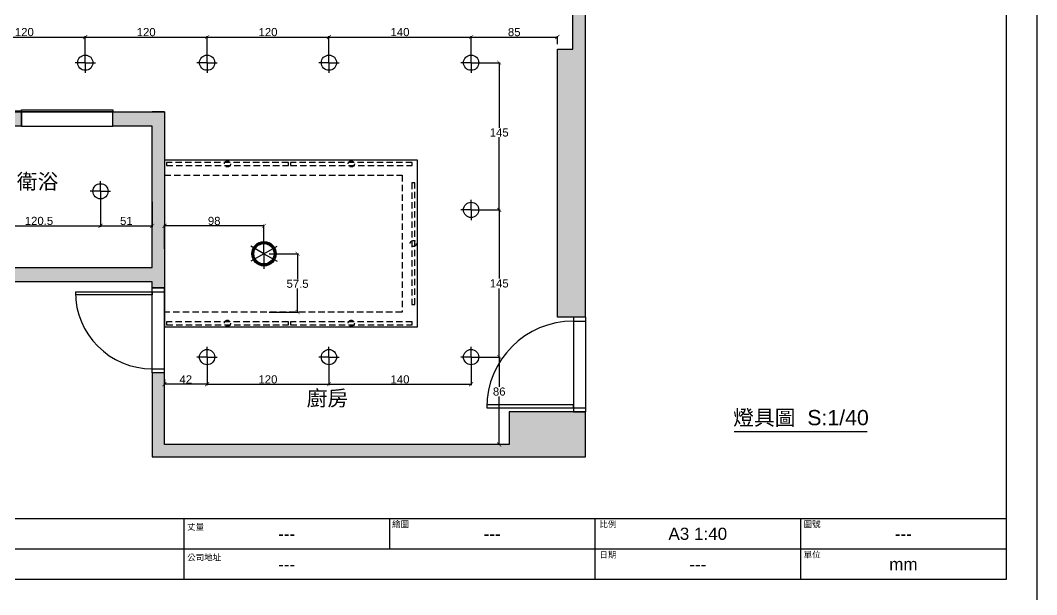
# Model space of a CAD drawing. Header units: millimetres. Extents: x -2628 to 3435, y -3699 to 2704.
# Drawn here: x 2377 to 3378, y -2496 to -1930 of the extents above; entities that cross this region are included whole.
import ezdxf
from ezdxf.enums import TextEntityAlignment as Align

# ---------------------------------------------------------------- set-up
doc = ezdxf.new("R2010")
doc.units = ezdxf.units.MM
doc.header["$PDMODE"] = 35
doc.linetypes.add('HIDDEN', pattern=[9.525, 6.35, -3.175])
for name, color, linetype in [('03-結構牆', 253, 'Continuous'), ('04-門線', 94, 'Continuous'), ('08-文字', 7, 'Continuous'), ('10-標註', 140, 'Continuous'), ('11-填充', 8, 'Continuous'), ('12-天花板', 120, 'Continuous'), ('14-燈具', 40, 'Continuous'), ('圖框', 255, 'Continuous')]:
    doc.layers.add(name, color=color, linetype=linetype)
doc.layers.add('不出圖', color=235, linetype='Continuous', plot=False)
doc.styles.get("Standard").update_dxf_attribs({"font": 'arial.ttf'})
doc.dimstyles.new('ISO-40', dxfattribs={"dimscale": 0, "dimtxt": 8, "dimasz": 4, "dimexe": 1, "dimexo": 5, "dimgap": 0.68, "dimtad": 1, "dimtih": 1, "dimtoh": 1, "dimdec": 1, "dimrnd": 0.5, "dimdsep": 46, "dimtxsty": 'Standard', "dimblk": 'ARCHTICK', "dimcen": 2.5, "dimadec": 0, "dimazin": 0, "dimtfac": 1, "dimtdec": 1, "dimtmove": 1, "dimatfit": 3, "dimldrblk": 'ARCHTICK', "dimfxl": 15, "dimarcsym": 0})

# ---------------------------------------------------------------- blocks, each defined once
blk = doc.blocks.new('門83')
at = {"layer": '04-門線'}
for p, q in [((-12, 0), (0, 0)), ((-12, -83.8), (-12, 0)), ((-12, -4), (0, -4)), ((0, -83.8), (0, 0)), ((-12, -79.8), (0, -79.8)), ((0, -83.8), (-12, -83.8))]:
    blk.add_line(p, q, dxfattribs=at)
blk.add_lwpolyline([(-87.8, -4), (-12, -4), (-12, -7), (-87.7, -7)], dxfattribs=at)
blk.add_arc((-12, -4), 75.8, 180, 270, dxfattribs=at)
blk = doc.blocks.new('門93')
at = {"layer": '04-門線'}
for p, q in [((0, 0), (-12, 0)), ((-12, 0), (-12, -93.3)), ((0, 0), (0, -93.3)), ((-12, -4), (0, -4)), ((-12, -89.3), (0, -89.3)), ((-12, -93.3), (0, -93.3))]:
    blk.add_line(p, q, dxfattribs=at)
blk.add_lwpolyline([(-97.3, -89.3), (-12, -89.3), (-12, -86.3), (-97.2, -86.3)], dxfattribs=at)
blk.add_arc((-12, -89.3), 85.3, 90, 180, dxfattribs=at)
blk = doc.blocks.new('*U57')
at = {"layer": '14-燈具'}
blk.add_line((0, -5), (0, 5), dxfattribs=at)
blk = doc.blocks.new('*U58')
at = {"layer": '14-燈具', "color": 0, "linetype": 'ByBlock', "lineweight": -2, "transparency": 16777216}
blk.add_blockref('*U57', (3428.2, 265.7), dxfattribs=at)
for p, rotation in [((3423.2, 260.7), 90), ((3428.2, 255.7), 180), ((3433.2, 260.7), 270)]:
    blk.add_blockref('*U57', p, dxfattribs=dict(at, rotation=rotation))
blk = doc.blocks.new('燈_崁燈直徑15')
at = {"layer": '14-燈具'}
blk.add_circle((0, 0), 7.5, dxfattribs=at)
blk.add_blockref('*U58', (-3428.2, -260.7), dxfattribs=at)
blk = doc.blocks.new('*U84')
at = {"layer": '14-燈具'}
blk.add_line((0, -7.5), (0, 7.5), dxfattribs=at)
blk = doc.blocks.new('*U85')
at = {"layer": '14-燈具', "color": 0, "linetype": 'ByBlock', "lineweight": -2, "transparency": 16777216}
blk.add_blockref('*U84', (3961, 134.4), dxfattribs=at)
for p, rotation in [((3954.5, 130.7), 59.99999999999999), ((3967.5, 130.7), 299.9999999999999), ((3954.5, 123.2), 120), ((3961, 119.4), 180), ((3967.5, 123.2), 240)]:
    blk.add_blockref('*U84', p, dxfattribs=dict(at, rotation=rotation))
blk = doc.blocks.new('吊燈')
at = {"layer": '14-燈具'}
for radius in [12, 11, 10]:
    blk.add_circle((0, 0), radius, dxfattribs=at)
blk.add_blockref('*U85', (-3961, -126.9), dxfattribs=at)
blk = doc.blocks.new('燈_t5燈管4尺')
at = {"layer": '14-燈具', "linetype": 'HIDDEN'}
blk.add_lwpolyline([(-60, -1.5), (60, -1.5), (60, 1.5), (-60, 1.5)], close=True, dxfattribs=at)
blk.add_circle((0, 0), 3, dxfattribs=at)
blk = doc.blocks.new('_ArchTick')
at = {"color": 0, "linetype": 'ByBlock', "const_width": 0.15}
blk.add_lwpolyline([(-0.5, -0.5), (0.5, 0.5)], dxfattribs=at)
blk = doc.blocks.new('*D323')
at = {"layer": '10-標註', "color": 0, "lineweight": -2, "transparency": 16777216}
for p, q in [((2335.3, -2103.6), (2335.3, -2133.6)), ((2456, -2103.6), (2456, -2133.6)), ((2335.3, -2132.6), (2456, -2132.6))]:
    blk.add_line(p, q, dxfattribs=at)
at = {"layer": 'Defpoints', "color": 0, "transparency": 16777216}
for p in [(2335.3, -2098.6), (2456, -2098.6), (2456, -2132.6)]:
    blk.add_point(p, dxfattribs=at)
at = {"layer": '10-標註', "color": 0, "lineweight": -2, "transparency": 16777216, "xscale": 4, "yscale": 4, "zscale": 4, "rotation": 180}
blk.add_blockref('_ArchTick', (2335.3, -2132.6), dxfattribs=at)
at = {"layer": '10-標註', "color": 0, "lineweight": -2, "transparency": 16777216, "xscale": 4, "yscale": 4, "zscale": 4}
blk.add_blockref('_ArchTick', (2456, -2132.6), dxfattribs=at)
at = {"layer": '10-標註', "color": 0, "transparency": 16777216, "insert": (2395.4, -2127.8), "char_height": 8, "attachment_point": 5}
blk.add_mtext('120.5', dxfattribs=at)
blk = doc.blocks.new('*D327')
at = {"layer": '10-標註', "color": 0, "lineweight": -2, "transparency": 16777216}
for p, q in [((2441, -1966.9), (2441, -1945.6)), ((2441, -1946.6), (2561, -1946.6)), ((2561, -1966.9), (2561, -1945.6))]:
    blk.add_line(p, q, dxfattribs=at)
at = {"layer": 'Defpoints', "color": 0, "transparency": 16777216}
for p in [(2561, -1946.6), (2441, -1971.9), (2561, -1971.9)]:
    blk.add_point(p, dxfattribs=at)
at = {"layer": '10-標註', "color": 0, "lineweight": -2, "transparency": 16777216, "xscale": 4, "yscale": 4, "zscale": 4, "rotation": 180}
blk.add_blockref('_ArchTick', (2441, -1946.6), dxfattribs=at)
at = {"layer": '10-標註', "color": 0, "lineweight": -2, "transparency": 16777216, "xscale": 4, "yscale": 4, "zscale": 4}
blk.add_blockref('_ArchTick', (2561, -1946.6), dxfattribs=at)
at = {"layer": '10-標註', "color": 0, "transparency": 16777216, "insert": (2501, -1941.8), "char_height": 8, "attachment_point": 5}
blk.add_mtext('120', dxfattribs=at)
blk = doc.blocks.new('*D328')
at = {"layer": '10-標註', "color": 0, "lineweight": -2, "transparency": 16777216}
for p, q in [((2561, -1966.9), (2561, -1945.6)), ((2561, -1946.6), (2681, -1946.6)), ((2681, -1966.9), (2681, -1945.6))]:
    blk.add_line(p, q, dxfattribs=at)
at = {"layer": 'Defpoints', "color": 0, "transparency": 16777216}
for p in [(2681, -1946.6), (2561, -1971.9), (2681, -1971.9)]:
    blk.add_point(p, dxfattribs=at)
at = {"layer": '10-標註', "color": 0, "lineweight": -2, "transparency": 16777216, "xscale": 4, "yscale": 4, "zscale": 4, "rotation": 180}
blk.add_blockref('_ArchTick', (2561, -1946.6), dxfattribs=at)
at = {"layer": '10-標註', "color": 0, "lineweight": -2, "transparency": 16777216, "xscale": 4, "yscale": 4, "zscale": 4}
blk.add_blockref('_ArchTick', (2681, -1946.6), dxfattribs=at)
at = {"layer": '10-標註', "color": 0, "transparency": 16777216, "insert": (2621, -1941.8), "char_height": 8, "attachment_point": 5}
blk.add_mtext('120', dxfattribs=at)
blk = doc.blocks.new('*D329')
at = {"layer": '10-標註', "color": 0, "lineweight": -2, "transparency": 16777216}
for p, q in [((2681, -1966.9), (2681, -1945.6)), ((2681, -1946.6), (2821, -1946.6)), ((2821, -1966.9), (2821, -1945.6))]:
    blk.add_line(p, q, dxfattribs=at)
at = {"layer": 'Defpoints', "color": 0, "transparency": 16777216}
for p in [(2821, -1946.6), (2681, -1971.9), (2821, -1971.9)]:
    blk.add_point(p, dxfattribs=at)
at = {"layer": '10-標註', "color": 0, "lineweight": -2, "transparency": 16777216, "xscale": 4, "yscale": 4, "zscale": 4, "rotation": 180}
blk.add_blockref('_ArchTick', (2681, -1946.6), dxfattribs=at)
at = {"layer": '10-標註', "color": 0, "lineweight": -2, "transparency": 16777216, "xscale": 4, "yscale": 4, "zscale": 4}
blk.add_blockref('_ArchTick', (2821, -1946.6), dxfattribs=at)
at = {"layer": '10-標註', "color": 0, "transparency": 16777216, "insert": (2751, -1941.8), "char_height": 8, "attachment_point": 5}
blk.add_mtext('140', dxfattribs=at)
blk = doc.blocks.new('*D330')
at = {"layer": '10-標註', "color": 0, "lineweight": -2, "transparency": 16777216}
for p, q in [((2321, -1966.9), (2321, -1945.6)), ((2321, -1946.6), (2441, -1946.6)), ((2441, -1966.9), (2441, -1945.6))]:
    blk.add_line(p, q, dxfattribs=at)
at = {"layer": 'Defpoints', "color": 0, "transparency": 16777216}
for p in [(2441, -1946.6), (2321, -1971.9), (2441, -1971.9)]:
    blk.add_point(p, dxfattribs=at)
at = {"layer": '10-標註', "color": 0, "lineweight": -2, "transparency": 16777216, "xscale": 4, "yscale": 4, "zscale": 4, "rotation": 180}
blk.add_blockref('_ArchTick', (2321, -1946.6), dxfattribs=at)
at = {"layer": '10-標註', "color": 0, "lineweight": -2, "transparency": 16777216, "xscale": 4, "yscale": 4, "zscale": 4}
blk.add_blockref('_ArchTick', (2441, -1946.6), dxfattribs=at)
at = {"layer": '10-標註', "color": 0, "transparency": 16777216, "insert": (2381, -1941.8), "char_height": 8, "attachment_point": 5}
blk.add_mtext('120', dxfattribs=at)
blk = doc.blocks.new('*D351')
at = {"layer": '10-標註', "color": 0, "lineweight": -2, "transparency": 16777216}
for p, q in [((2456, -2103.6), (2456, -2133.6)), ((2507, -2109.1), (2507, -2133.6)), ((2456, -2132.6), (2507, -2132.6))]:
    blk.add_line(p, q, dxfattribs=at)
at = {"layer": 'Defpoints', "color": 0, "transparency": 16777216}
for p in [(2456, -2098.6), (2507, -2104.1), (2507, -2132.6)]:
    blk.add_point(p, dxfattribs=at)
at = {"layer": '10-標註', "color": 0, "lineweight": -2, "transparency": 16777216, "xscale": 4, "yscale": 4, "zscale": 4, "rotation": 180}
blk.add_blockref('_ArchTick', (2456, -2132.6), dxfattribs=at)
at = {"layer": '10-標註', "color": 0, "lineweight": -2, "transparency": 16777216, "xscale": 4, "yscale": 4, "zscale": 4}
blk.add_blockref('_ArchTick', (2507, -2132.6), dxfattribs=at)
at = {"layer": '10-標註', "color": 0, "transparency": 16777216, "insert": (2481.5, -2127.8), "char_height": 8, "attachment_point": 5}
blk.add_mtext('51', dxfattribs=at)
blk = doc.blocks.new('*D356')
at = {"layer": '10-標註', "color": 0, "lineweight": -2, "transparency": 16777216}
for p, q in [((2821, -1966.9), (2821, -1945.6)), ((2821, -1946.6), (2906, -1946.6)), ((2906, -1953.5), (2906, -1945.6))]:
    blk.add_line(p, q, dxfattribs=at)
at = {"layer": 'Defpoints', "color": 0, "transparency": 16777216}
for p in [(2906, -1946.6), (2906, -1958.5), (2821, -1971.9)]:
    blk.add_point(p, dxfattribs=at)
at = {"layer": '10-標註', "color": 0, "lineweight": -2, "transparency": 16777216, "xscale": 4, "yscale": 4, "zscale": 4, "rotation": 180}
blk.add_blockref('_ArchTick', (2821, -1946.6), dxfattribs=at)
at = {"layer": '10-標註', "color": 0, "lineweight": -2, "transparency": 16777216, "xscale": 4, "yscale": 4, "zscale": 4}
blk.add_blockref('_ArchTick', (2906, -1946.6), dxfattribs=at)
at = {"layer": '10-標註', "color": 0, "transparency": 16777216, "insert": (2863.5, -1941.8), "char_height": 8, "attachment_point": 5}
blk.add_mtext('85', dxfattribs=at)
blk = doc.blocks.new('*D357')
at = {"layer": '10-標註', "color": 0, "lineweight": -2, "transparency": 16777216}
for p, q in [((2826, -1971.9), (2849.7, -1971.9)), ((2848.7, -1971.9), (2848.7, -2035.9)), ((2848.7, -2116.9), (2848.7, -2045.4)), ((2826, -2116.9), (2849.7, -2116.9))]:
    blk.add_line(p, q, dxfattribs=at)
at = {"layer": 'Defpoints', "color": 0, "transparency": 16777216}
for p in [(2821, -1971.9), (2821, -2116.9), (2848.7, -2116.9)]:
    blk.add_point(p, dxfattribs=at)
at = {"layer": '10-標註', "color": 0, "lineweight": -2, "transparency": 16777216, "xscale": 4, "yscale": 4, "zscale": 4}
for p, rotation in [((2848.7, -1971.9), 90), ((2848.7, -2116.9), 270)]:
    blk.add_blockref('_ArchTick', p, dxfattribs=dict(at, rotation=rotation))
at = {"layer": '10-標註', "color": 0, "transparency": 16777216, "insert": (2848.7, -2040.7), "char_height": 8, "attachment_point": 5}
blk.add_mtext('145', dxfattribs=at)
blk = doc.blocks.new('*D358')
at = {"layer": '10-標註', "color": 0, "lineweight": -2, "transparency": 16777216}
for p, q in [((2826, -2116.9), (2849.7, -2116.9)), ((2848.7, -2116.9), (2848.7, -2184.6)), ((2848.7, -2261.9), (2848.7, -2194.2)), ((2826, -2261.9), (2849.7, -2261.9))]:
    blk.add_line(p, q, dxfattribs=at)
at = {"layer": 'Defpoints', "color": 0, "transparency": 16777216}
for p in [(2821, -2116.9), (2821, -2261.9), (2848.7, -2261.9)]:
    blk.add_point(p, dxfattribs=at)
at = {"layer": '10-標註', "color": 0, "lineweight": -2, "transparency": 16777216, "xscale": 4, "yscale": 4, "zscale": 4}
for p, rotation in [((2848.7, -2116.9), 90), ((2848.7, -2261.9), 270)]:
    blk.add_blockref('_ArchTick', p, dxfattribs=dict(at, rotation=rotation))
at = {"layer": '10-標註', "color": 0, "transparency": 16777216, "insert": (2848.7, -2189.4), "char_height": 8, "attachment_point": 5}
blk.add_mtext('145', dxfattribs=at)
blk = doc.blocks.new('*D359')
at = {"layer": '10-標註', "color": 0, "lineweight": -2, "transparency": 16777216}
for p, q in [((2826, -2261.9), (2849.7, -2261.9)), ((2848.7, -2261.9), (2848.7, -2291.1)), ((2848.7, -2348), (2848.7, -2300.7)), ((2853.7, -2348), (2849.7, -2348))]:
    blk.add_line(p, q, dxfattribs=at)
at = {"layer": 'Defpoints', "color": 0, "transparency": 16777216}
for p in [(2821, -2261.9), (2848.7, -2348), (2848.7, -2348)]:
    blk.add_point(p, dxfattribs=at)
at = {"layer": '10-標註', "color": 0, "lineweight": -2, "transparency": 16777216, "xscale": 4, "yscale": 4, "zscale": 4}
for p, rotation in [((2848.7, -2261.9), 90), ((2848.7, -2348), 270)]:
    blk.add_blockref('_ArchTick', p, dxfattribs=dict(at, rotation=rotation))
at = {"layer": '10-標註', "color": 0, "transparency": 16777216, "insert": (2848.7, -2295.9), "char_height": 8, "attachment_point": 5}
blk.add_mtext('86', dxfattribs=at)
blk = doc.blocks.new('*D360')
at = {"layer": '10-標註', "color": 0, "lineweight": -2, "transparency": 16777216}
for p, q in [((2561, -2266.9), (2561, -2289.6)), ((2681, -2266.9), (2681, -2289.6)), ((2561, -2288.6), (2681, -2288.6))]:
    blk.add_line(p, q, dxfattribs=at)
at = {"layer": 'Defpoints', "color": 0, "transparency": 16777216}
for p in [(2561, -2261.9), (2681, -2261.9), (2681, -2288.6)]:
    blk.add_point(p, dxfattribs=at)
at = {"layer": '10-標註', "color": 0, "lineweight": -2, "transparency": 16777216, "xscale": 4, "yscale": 4, "zscale": 4, "rotation": 180}
blk.add_blockref('_ArchTick', (2561, -2288.6), dxfattribs=at)
at = {"layer": '10-標註', "color": 0, "lineweight": -2, "transparency": 16777216, "xscale": 4, "yscale": 4, "zscale": 4}
blk.add_blockref('_ArchTick', (2681, -2288.6), dxfattribs=at)
at = {"layer": '10-標註', "color": 0, "transparency": 16777216, "insert": (2620.9, -2283.9), "char_height": 8, "attachment_point": 5}
blk.add_mtext('120', dxfattribs=at)
blk = doc.blocks.new('*D361')
at = {"layer": '10-標註', "color": 0, "lineweight": -2, "transparency": 16777216}
for p, q in [((2681, -2266.9), (2681, -2289.6)), ((2821, -2266.9), (2821, -2289.6)), ((2681, -2288.6), (2821, -2288.6))]:
    blk.add_line(p, q, dxfattribs=at)
at = {"layer": 'Defpoints', "color": 0, "transparency": 16777216}
for p in [(2681, -2261.9), (2821, -2261.9), (2821, -2288.6)]:
    blk.add_point(p, dxfattribs=at)
at = {"layer": '10-標註', "color": 0, "lineweight": -2, "transparency": 16777216, "xscale": 4, "yscale": 4, "zscale": 4, "rotation": 180}
blk.add_blockref('_ArchTick', (2681, -2288.6), dxfattribs=at)
at = {"layer": '10-標註', "color": 0, "lineweight": -2, "transparency": 16777216, "xscale": 4, "yscale": 4, "zscale": 4}
blk.add_blockref('_ArchTick', (2821, -2288.6), dxfattribs=at)
at = {"layer": '10-標註', "color": 0, "transparency": 16777216, "insert": (2751, -2283.9), "char_height": 8, "attachment_point": 5}
blk.add_mtext('140', dxfattribs=at)
blk = doc.blocks.new('*D362')
at = {"layer": '10-標註', "color": 0, "lineweight": -2, "transparency": 16777216}
for p, q in [((2561, -2266.9), (2561, -2289.6)), ((2519, -2283.6), (2519, -2287.6)), ((2561, -2288.6), (2519, -2288.6))]:
    blk.add_line(p, q, dxfattribs=at)
at = {"layer": 'Defpoints', "color": 0, "transparency": 16777216}
for p in [(2561, -2261.9), (2519, -2288.6), (2519, -2288.6)]:
    blk.add_point(p, dxfattribs=at)
at = {"layer": '10-標註', "color": 0, "lineweight": -2, "transparency": 16777216, "xscale": 4, "yscale": 4, "zscale": 4, "rotation": 180}
blk.add_blockref('_ArchTick', (2519, -2288.6), dxfattribs=at)
at = {"layer": '10-標註', "color": 0, "lineweight": -2, "transparency": 16777216, "xscale": 4, "yscale": 4, "zscale": 4}
blk.add_blockref('_ArchTick', (2561, -2288.6), dxfattribs=at)
at = {"layer": '10-標註', "color": 0, "transparency": 16777216, "insert": (2540, -2283.9), "char_height": 8, "attachment_point": 5}
blk.add_mtext('42', dxfattribs=at)
blk = doc.blocks.new('*D363')
at = {"layer": '10-標註', "color": 0, "lineweight": -2, "transparency": 16777216}
for p, q in [((2519, -2155.1), (2519, -2131.6)), ((2617, -2155.1), (2617, -2131.6)), ((2617, -2132.6), (2519, -2132.6))]:
    blk.add_line(p, q, dxfattribs=at)
at = {"layer": 'Defpoints', "color": 0, "transparency": 16777216}
for p in [(2519, -2132.6), (2519, -2160.1), (2617, -2160.1)]:
    blk.add_point(p, dxfattribs=at)
at = {"layer": '10-標註', "color": 0, "lineweight": -2, "transparency": 16777216, "xscale": 4, "yscale": 4, "zscale": 4, "rotation": 180}
blk.add_blockref('_ArchTick', (2519, -2132.6), dxfattribs=at)
at = {"layer": '10-標註', "color": 0, "lineweight": -2, "transparency": 16777216, "xscale": 4, "yscale": 4, "zscale": 4}
blk.add_blockref('_ArchTick', (2617, -2132.6), dxfattribs=at)
at = {"layer": '10-標註', "color": 0, "transparency": 16777216, "insert": (2568, -2127.8), "char_height": 8, "attachment_point": 5}
blk.add_mtext('98', dxfattribs=at)
blk = doc.blocks.new('*D364')
at = {"layer": '10-標註', "color": 0, "lineweight": -2, "transparency": 16777216}
for p, q in [((2622, -2160.1), (2651.1, -2160.1)), ((2650.1, -2160.1), (2650.1, -2185)), ((2650.1, -2217.6), (2650.1, -2194.5)), ((2622, -2217.6), (2651.1, -2217.6))]:
    blk.add_line(p, q, dxfattribs=at)
at = {"layer": 'Defpoints', "color": 0, "transparency": 16777216}
for p in [(2617, -2160.1), (2617, -2217.6), (2650.1, -2217.6)]:
    blk.add_point(p, dxfattribs=at)
at = {"layer": '10-標註', "color": 0, "lineweight": -2, "transparency": 16777216, "xscale": 4, "yscale": 4, "zscale": 4}
for p, rotation in [((2650.1, -2160.1), 90), ((2650.1, -2217.6), 270)]:
    blk.add_blockref('_ArchTick', p, dxfattribs=dict(at, rotation=rotation))
at = {"layer": '10-標註', "color": 0, "transparency": 16777216, "insert": (2650.1, -2189.7), "char_height": 8, "attachment_point": 5}
blk.add_mtext('57.5', dxfattribs=at)

msp = doc.modelspace()

# ---------------------------------------------------------------- hatches: boundary and pattern name
at = {"layer": '11-填充'}
h = msp.add_hatch(color=8, dxfattribs=at)
h.dxf.hatch_style = 1
h.paths.add_polyline_path([(2180.89, -2173.71), (1954.53, -2173.71), (1954.53, -2131.91), (1940.53, -2131.91), (1940.53, -2187.71), (2180.89, -2187.71)])
h.paths.add_polyline_path([(2387.83, -1565.91), (2373.83, -1565.91), (2373.83, -1798.71), (2306.43, -1798.71), (2306.43, -1810.71), (2373.83, -1810.71), (2373.83, -1911.71), (2373.83, -1923.71), (2387.83, -1923.71)])
h.paths.add_polyline_path([(2624.83, -1583.51), (2626.83, -1583.51), (2626.83, -1571.01), (2626.83, -1506.91), (2595.33, -1506.91), (2582.83, -1506.91), (2563.03, -1506.91), (2563.03, -1520.91), (2612.83, -1520.91), (2612.83, -1911.71), (2477.83, -1911.71), (2477.83, -1923.71), (2624.83, -1923.71), (2624.83, -1888.51)])
h.paths.add_polyline_path([(2933.73, -1571.01), (2921.23, -1571.01), (2856.83, -1571.01), (2856.83, -1583.51), (2921.23, -1583.51), (2921.23, -1586.01), (2921.23, -1659.01), (2921.23, -1732.01), (2921.23, -1810.01), (2921.23, -1888.51), (2921.23, -1958.51), (2906.03, -1958.51), (2906.03, -2222.51), (2933.73, -2222.51)])
h.paths.add_polyline_path([(2933.73, -2315.81), (2919.73, -2315.81), (2858.63, -2315.81), (2858.63, -2348.01), (2519.03, -2348.01), (2519.03, -2277.51), (2507.03, -2277.51), (2507.03, -2360.01), (2933.73, -2360.01)])
h.paths.add_polyline_path([(2387.83, -1506.91), (2174.03, -1506.91), (2174.03, -1520.91), (2217.43, -1520.91), (2217.43, -1565.91), (2231.43, -1565.91), (2231.43, -1520.91), (2373.83, -1520.91), (2373.83, -1565.91), (2387.83, -1565.91)])
h.paths.add_polyline_path([(2231.43, -1565.91), (2217.43, -1565.91), (2217.43, -1810.71), (2231.43, -1810.71), (2231.43, -1798.71)])
h = msp.add_hatch(color=8, dxfattribs=at)
h.dxf.hatch_style = 1
h.paths.add_polyline_path([(2283.83, -1911.71), (1954.53, -1911.71), (1954.53, -1827.11), (1940.53, -1827.11), (1940.53, -1956.71), (1954.53, -1956.71), (1954.53, -1923.71), (2283.83, -1923.71)])
h.paths.add_polyline_path([(2378.07, -2020.41), (2283.83, -2020.41), (2283.83, -2013.71), (2271.83, -2013.71), (2271.83, -2034.41), (2271.83, -2173.71), (2260.89, -2173.71), (2260.89, -2187.71), (2507.03, -2187.71), (2507.03, -2193.71), (2519.03, -2193.71), (2519.03, -2020.41), (2468.07, -2020.41), (2468.07, -2034.41), (2507.03, -2034.41), (2507.03, -2173.71), (2283.83, -2173.71), (2283.83, -2034.41), (2378.07, -2034.41)])

# ---------------------------------------------------------------- linework, layer by layer
at = {"layer": '03-結構牆'}
for p, q in [((2933.73, -2222.51), (2933.73, -1571.01)), ((2378.07, -2034.41), (2378.07, -2020.41)), ((2378.07, -2020.41), (2468.07, -2020.41)), ((2468.07, -2034.41), (2468.07, -2020.41)), ((2519.03, -2020.41), (2507.03, -2020.41)), ((2507.03, -2277.51), (2507.03, -2193.71)), ((2933.73, -2222.51), (2906.03, -2222.51)), ((2933.73, -2222.51), (2919.73, -2222.51))]:
    msp.add_line(p, q, dxfattribs=at)
for points in [[(2906.03, -2222.51), (2906.03, -1958.51), (2906.03, -1958.51), (2921.23, -1958.51), (2921.23, -1888.51), (2921.23, -1810.01), (2921.23, -1732.01), (2921.23, -1659.01), (2921.23, -1586.01), (2921.23, -1583.51), (2856.83, -1583.51)], [(2468.07, -2020.41), (2519.03, -2020.41), (2519.03, -2193.71), (2507.03, -2193.71), (2507.03, -2187.71), (2260.89, -2187.71), (2260.89, -2173.71), (2271.83, -2173.71), (2271.83, -2034.41), (2271.83, -2013.71), (2283.83, -2013.71), (2283.83, -2020.41), (2378.07, -2020.41)], [(2378.07, -2034.41), (2283.83, -2034.41), (2283.83, -2173.71), (2507.03, -2173.71), (2507.03, -2034.41), (2468.07, -2034.41)]]:
    msp.add_lwpolyline(points, dxfattribs=at)
msp.add_lwpolyline([(2858.63, -2348.01), (2519.03, -2348.01), (2519.03, -2277.51), (2507.03, -2277.51), (2507.03, -2360.01), (2933.73, -2360.01), (2933.73, -2315.81), (2919.73, -2315.81), (2858.63, -2315.81)], close=True, dxfattribs=at)
at = {"layer": '04-門線'}
for p, q in [((2358.07, -2019.41), (2378.07, -2019.41)), ((2378.07, -2020.41), (2358.07, -2020.41))]:
    msp.add_line(p, q, dxfattribs=at)
for points in [[(2468.07, -2020.41), (2378.07, -2020.41), (2378.07, -2018.41), (2468.07, -2018.41)], [(2468.07, -2034.41), (2468.07, -2020.41), (2378.07, -2020.41), (2378.07, -2034.41)]]:
    msp.add_lwpolyline(points, close=True, dxfattribs=at)
at = {"layer": '08-文字'}
msp.add_line((3211.09, -2335.49), (3080, -2335.49), dxfattribs=at)
at = {"layer": '12-天花板'}
msp.add_line((2519.03, -2067.59), (2519.03, -2232.59), dxfattribs=at)
msp.add_lwpolyline([(2519.03, -2067.59), (2768.03, -2067.59), (2768.03, -2232.59), (2519.03, -2232.59)], dxfattribs=at)
at = {"layer": '12-天花板', "linetype": 'HIDDEN'}
msp.add_lwpolyline([(2519.03, -2082.59), (2753.03, -2082.59), (2753.03, -2217.59), (2519.03, -2217.59)], dxfattribs=at)
at = {"layer": '不出圖'}
msp.add_lwpolyline([(1698.04, -1322.96), (3378.04, -1322.96), (3378.04, -2510.96), (1698.04, -2510.96)], close=True, dxfattribs=at)
at = {"layer": '圖框', "color": 5}
for p, q in [((1728.04, -2420.96), (3348.04, -2420.96)), ((2538.04, -2420.96), (2538.04, -2480.96)), ((2740.54, -2420.96), (2740.54, -2450.96)), ((2943.04, -2420.96), (2943.04, -2480.96)), ((3145.54, -2420.96), (3145.54, -2480.96)), ((2133.04, -2450.96), (3348.04, -2450.96))]:
    msp.add_line(p, q, dxfattribs=at)
msp.add_lwpolyline([(1728.04, -1352.96), (3348.04, -1352.96), (3348.04, -2480.96), (1728.04, -2480.96)], close=True, dxfattribs=at)

# ---------------------------------------------------------------- block references
at = {"layer": '04-門線'}
for name, p in [('門83', (2519.03, -2193.71)), ('門93', (2933.73, -2222.51))]:
    msp.add_blockref(name, p, dxfattribs=at)
at = {"layer": '14-燈具'}
for name, p in [('燈_崁燈直徑15', (2441.03, -1971.89)), ('燈_崁燈直徑15', (2561.03, -1971.89)), ('燈_崁燈直徑15', (2681.03, -1971.89)), ('燈_崁燈直徑15', (2821.03, -1971.89)), ('燈_t5燈管4尺', (2581.03, -2071.59)), ('燈_t5燈管4尺', (2703.03, -2071.59)), ('燈_崁燈直徑15', (2456, -2098.58)), ('燈_崁燈直徑15', (2821.03, -2116.89)), ('吊燈', (2617.02, -2160.09)), ('燈_t5燈管4尺', (2581.03, -2228.59)), ('燈_t5燈管4尺', (2703.03, -2228.59)), ('燈_崁燈直徑15', (2561.03, -2261.89)), ('燈_崁燈直徑15', (2681.03, -2261.89)), ('燈_崁燈直徑15', (2821.03, -2261.89))]:
    msp.add_blockref(name, p, dxfattribs=at)
at = {"layer": '14-燈具', "rotation": 90}
msp.add_blockref('燈_t5燈管4尺', (2764.03, -2150.09), dxfattribs=at)

# ---------------------------------------------------------------- texts
at = {"layer": '08-文字'}
for s, p in [('衛浴', (2373.59, -2096.46)), ('廚房', (2659.04, -2309.88))]:
    msp.add_text(s, height=15, dxfattribs=at).set_placement(p)
msp.add_text('燈具圖  S:1/40', height=15, dxfattribs=at).set_placement((3145.91, -2321.3), align=Align.MIDDLE)
at = {"layer": '圖框', "color": 7}
for s, p in [('丈量', (2541.32, -2432.21)), ('繪圖', (2743.16, -2429.52)), ('比例', (2947.35, -2429.52)), ('圖號', (3148.43, -2429.52)), ('公司地址', (2541.32, -2462.34)), ('日期', (2947.35, -2459.65)), ('單位', (3148.43, -2459.65))]:
    msp.add_text(s, height=6, dxfattribs=at).set_placement(p)
for s, p in [('A3 1:40', (3044.29, -2435.96)), ('---', (2639.29, -2435.96)), ('---', (2841.79, -2435.96)), ('---', (3246.79, -2435.96)), ('---', (2639.29, -2465.96)), ('---', (3044.29, -2465.96)), ('mm', (3246.79, -2465.96))]:
    msp.add_text(s, height=12, dxfattribs=at).set_placement(p, align=Align.MIDDLE)

# ---------------------------------------------------------------- dimensions: what is measured, and where the dimension line sits
at = {"layer": '10-標註'}
for base, p1, p2, picture, middle in [((2441.03, -1946.6), (2321.03, -1971.89), (2441.03, -1971.89), '*D330', (2381.03, -1941.84)), ((2561.03, -1946.6), (2441.03, -1971.89), (2561.03, -1971.89), '*D327', (2501.03, -1941.84)), ((2681.03, -1946.6), (2561.03, -1971.89), (2681.03, -1971.89), '*D328', (2621.03, -1941.84)), ((2821.03, -1946.6), (2681.03, -1971.89), (2821.03, -1971.89), '*D329', (2751.03, -1941.84)), ((2906.03, -1946.6), (2821.03, -1971.89), (2906.03, -1958.51), '*D356', (2863.53, -1941.84)), ((2507.03, -2132.57), (2456, -2098.58), (2507.03, -2104.06), '*D351', (2481.52, -2127.81)), ((2519.03, -2288.62), (2561.03, -2261.89), (2519.03, -2288.62), '*D362', (2540.03, -2283.93)), ((2821.03, -2288.62), (2681.03, -2261.89), (2821.03, -2261.89), '*D361', (2751.03, -2283.86))]:
    dim = msp.add_linear_dim(base=base, p1=p1, p2=p2, dimstyle='ISO-40', override={"dimscale": 1}, dxfattribs=at)
    dim.commit()
    dim.dimension.update_dxf_attribs({"geometry": picture, "text_midpoint": middle})
for base, p1, p2, picture, middle in [((2848.72, -2116.89), (2821.03, -1971.89), (2821.03, -2116.89), '*D357', (2848.72, -2040.66)), ((2650.14, -2217.59), (2617.02, -2160.09), (2617.02, -2217.59), '*D364', (2650.14, -2189.72)), ((2848.72, -2348.01), (2821.03, -2261.89), (2848.72, -2348.01), '*D359', (2848.72, -2295.91))]:
    dim = msp.add_linear_dim(base=base, p1=p1, p2=p2, angle=90, dimstyle='ISO-40', override={"dimscale": 1}, dxfattribs=at)
    dim.commit()
    dim.dimension.update_dxf_attribs({"geometry": picture, "text_midpoint": middle, "dimtype": 160})
for base, p1, p2, picture, middle in [((2456, -2132.57), (2335.34, -2098.58), (2456, -2098.58), '*D323', (2395.39, -2132.57)), ((2519.03, -2132.57), (2617.02, -2160.09), (2519.03, -2160.09), '*D363', (2568.02, -2132.57)), ((2681.03, -2288.62), (2561.03, -2261.89), (2681.03, -2261.89), '*D360', (2620.85, -2288.62))]:
    dim = msp.add_linear_dim(base=base, p1=p1, p2=p2, dimstyle='ISO-40', override={"dimscale": 1}, dxfattribs=at)
    dim.commit()
    dim.dimension.update_dxf_attribs({"geometry": picture, "text_midpoint": middle, "dimtype": 160})
dim = msp.add_linear_dim(base=(2848.72, -2261.89), p1=(2821.03, -2116.89), p2=(2821.03, -2261.89), angle=90, dimstyle='ISO-40', override={"dimscale": 1}, dxfattribs=at)
dim.commit()
dim.dimension.update_dxf_attribs({"geometry": '*D358', "text_midpoint": (2848.72, -2189.39)})

doc.saveas('drawing.dxf')
